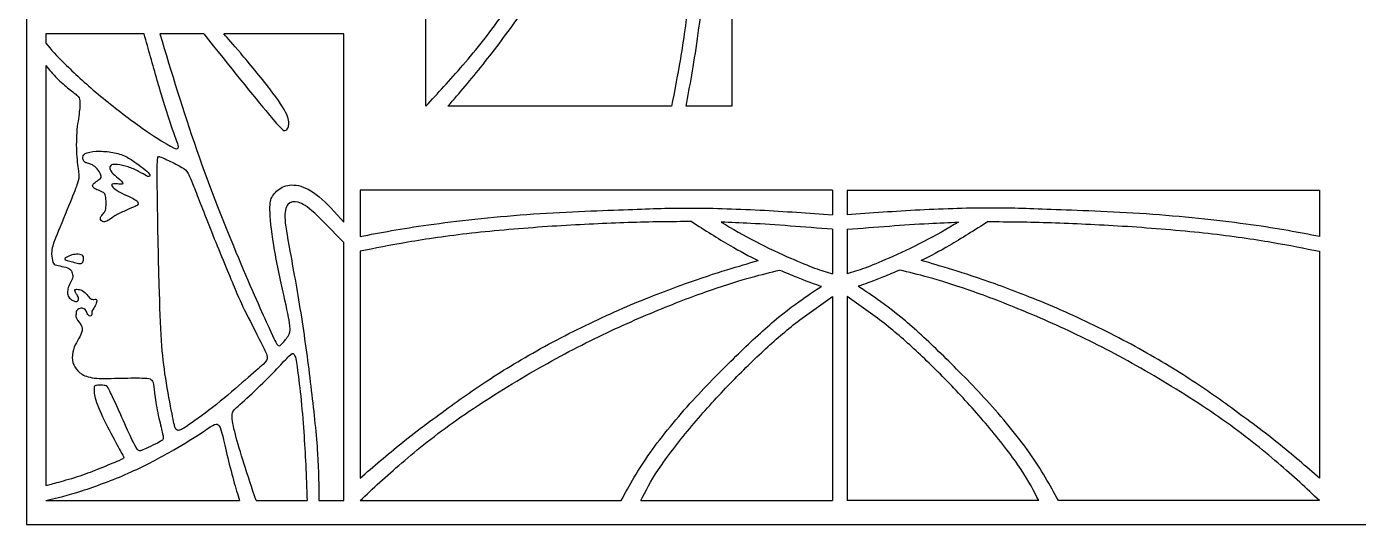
# Model space of a CAD drawing. Extents: x 0 to 80.9, y -7.4 to 60.
# Drawn here: x 43.56 to 62.23, y 0 to 6.97 of the extents above; entities that cross this region are included whole.
import ezdxf

# ---------------------------------------------------------------- set-up
doc = ezdxf.new("R2010")
doc.units = 0
doc.header["$MEASUREMENT"] = 0
doc.layers.add('LAYER_1', color=7, linetype='CONTINUOUS')

msp = doc.modelspace()

# ---------------------------------------------------------------- linework, layer by layer
at = {"layer": 'LAYER_1'}
msp.add_lwpolyline([(43.556, 0), (80.924, 0), (80.924, 36.314), (43.556, 36.314), (43.556, 0)], close=True, dxfattribs=at)
for points, knots in [([(53.442, 12.388), (53.442, 12.388), (53.442, 5.857), (53.442, 5.857), (53.442, 5.857), (53.442, 5.857), (52.8, 5.857), (52.8, 5.857)], [0, 0, 0, 0, 0.333333, 0.333333, 0.333333, 0.333333, 1, 1, 1, 1]), ([(52.8, 5.857), (52.854, 6.139), (52.908, 6.421), (52.961, 6.805), (52.961, 6.805), (53.015, 7.189), (53.069, 7.674), (53.104, 8.162), (53.104, 8.162), (53.139, 8.65), (53.156, 9.14), (53.169, 9.499), (53.169, 9.499), (53.182, 9.859), (53.193, 10.088), (53.193, 10.382), (53.193, 10.382), (53.193, 10.677), (53.182, 11.036), (53.165, 11.382), (53.165, 11.382), (53.147, 11.727), (53.122, 12.057), (53.098, 12.388)], [0, 0, 0, 0, 0.142857, 0.142857, 0.142857, 0.142857, 0.285714, 0.285714, 0.285714, 0.285714, 0.428571, 0.428571, 0.428571, 0.428571, 0.571429, 0.571429, 0.571429, 0.571429, 0.714286, 0.714286, 0.714286, 0.714286, 1, 1, 1, 1]), ([(49.152, 5.857), (49.319, 6.037), (49.487, 6.217), (49.673, 6.434), (49.673, 6.434), (49.859, 6.651), (50.063, 6.905), (50.27, 7.197), (50.27, 7.197), (50.477, 7.49), (50.685, 7.82), (50.875, 8.145), (50.875, 8.145), (51.065, 8.469), (51.237, 8.787), (51.388, 9.095), (51.388, 9.095), (51.539, 9.403), (51.669, 9.701), (51.781, 9.974), (51.781, 9.974), (51.894, 10.248), (51.989, 10.498), (52.064, 10.713), (52.064, 10.713), (52.138, 10.928), (52.192, 11.108), (52.234, 11.259), (52.234, 11.259), (52.276, 11.41), (52.306, 11.533), (52.336, 11.656)], [0, 0, 0, 0, 0.111111, 0.111111, 0.111111, 0.111111, 0.222222, 0.222222, 0.222222, 0.222222, 0.333333, 0.333333, 0.333333, 0.333333, 0.444444, 0.444444, 0.444444, 0.444444, 0.555556, 0.555556, 0.555556, 0.555556, 0.666667, 0.666667, 0.666667, 0.666667, 0.777778, 0.777778, 0.777778, 0.777778, 1, 1, 1, 1]), ([(49.462, 5.857), (49.623, 6.043), (49.784, 6.229), (49.954, 6.442), (49.954, 6.442), (50.123, 6.655), (50.301, 6.894), (50.462, 7.118), (50.462, 7.118), (50.623, 7.341), (50.768, 7.547), (50.923, 7.794), (50.923, 7.794), (51.078, 8.041), (51.243, 8.329), (51.4, 8.63), (51.4, 8.63), (51.557, 8.932), (51.706, 9.248), (51.832, 9.543), (51.832, 9.543), (51.958, 9.837), (52.061, 10.11), (52.144, 10.341), (52.144, 10.341), (52.227, 10.573), (52.289, 10.763), (52.339, 10.926), (52.339, 10.926), (52.39, 11.089), (52.429, 11.225), (52.468, 11.361)], [0, 0, 0, 0, 0.111111, 0.111111, 0.111111, 0.111111, 0.222222, 0.222222, 0.222222, 0.222222, 0.333333, 0.333333, 0.333333, 0.333333, 0.444444, 0.444444, 0.444444, 0.444444, 0.555556, 0.555556, 0.555556, 0.555556, 0.666667, 0.666667, 0.666667, 0.666667, 0.777778, 0.777778, 0.777778, 0.777778, 1, 1, 1, 1]), ([(53.004, 10.438), (53.005, 10.406), (53.005, 10.373), (53.005, 10.34), (53.005, 10.34), (53.005, 10.051), (52.999, 9.759), (52.987, 9.446), (52.987, 9.446), (52.976, 9.133), (52.959, 8.799), (52.935, 8.447), (52.935, 8.447), (52.912, 8.096), (52.881, 7.728), (52.844, 7.397), (52.844, 7.397), (52.806, 7.065), (52.763, 6.769), (52.721, 6.519), (52.721, 6.519), (52.678, 6.268), (52.637, 6.063), (52.596, 5.857)], [0, 0, 0, 0, 0.142857, 0.142857, 0.142857, 0.142857, 0.285714, 0.285714, 0.285714, 0.285714, 0.428571, 0.428571, 0.428571, 0.428571, 0.571429, 0.571429, 0.571429, 0.571429, 0.714286, 0.714286, 0.714286, 0.714286, 1, 1, 1, 1]), ([(45.204, 6.869), (45.204, 6.869), (43.824, 6.869), (43.824, 6.869), (43.824, 6.869), (43.824, 6.869), (43.824, 6.738), (43.824, 6.738)], [0, 0, 0, 0, 0.333333, 0.333333, 0.333333, 0.333333, 1, 1, 1, 1]), ([(43.824, 6.738), (43.899, 6.652), (43.974, 6.566), (44.094, 6.448), (44.094, 6.448), (44.213, 6.33), (44.376, 6.179), (44.558, 6.027), (44.558, 6.027), (44.74, 5.874), (44.941, 5.719), (45.113, 5.596), (45.113, 5.596), (45.286, 5.472), (45.43, 5.38), (45.518, 5.328), (45.518, 5.328), (45.606, 5.276), (45.637, 5.263), (45.658, 5.262), (45.658, 5.262), (45.679, 5.261), (45.689, 5.272), (45.679, 5.313), (45.679, 5.313), (45.668, 5.355), (45.637, 5.428), (45.584, 5.586), (45.584, 5.586), (45.53, 5.744), (45.455, 5.987), (45.388, 6.215), (45.388, 6.215), (45.321, 6.443), (45.263, 6.656), (45.204, 6.869)], [0, 0, 0, 0, 0.1, 0.1, 0.1, 0.1, 0.2, 0.2, 0.2, 0.2, 0.3, 0.3, 0.3, 0.3, 0.4, 0.4, 0.4, 0.4, 0.5, 0.5, 0.5, 0.5, 0.6, 0.6, 0.6, 0.6, 0.7, 0.7, 0.7, 0.7, 0.8, 0.8, 0.8, 0.8, 1, 1, 1, 1]), ([(45.424, 6.869), (45.587, 6.33), (45.75, 5.79), (45.938, 5.251), (45.938, 5.251), (46.126, 4.711), (46.34, 4.172), (46.524, 3.731), (46.524, 3.731), (46.708, 3.291), (46.863, 2.95), (46.949, 2.761), (46.949, 2.761), (47.036, 2.572), (47.055, 2.534), (47.071, 2.515), (47.071, 2.515), (47.086, 2.496), (47.099, 2.496), (47.126, 2.521), (47.126, 2.521), (47.153, 2.547), (47.195, 2.597), (47.221, 2.635), (47.221, 2.635), (47.247, 2.674), (47.258, 2.701), (47.247, 2.785), (47.247, 2.785), (47.237, 2.869), (47.206, 3.009), (47.161, 3.214), (47.161, 3.214), (47.116, 3.419), (47.057, 3.688), (47.021, 3.909), (47.021, 3.909), (46.984, 4.13), (46.969, 4.301), (46.967, 4.407), (46.967, 4.407), (46.965, 4.512), (46.976, 4.552), (47.004, 4.597), (47.004, 4.597), (47.032, 4.642), (47.078, 4.692), (47.14, 4.723), (47.14, 4.723), (47.201, 4.753), (47.279, 4.763), (47.366, 4.745), (47.366, 4.745), (47.452, 4.726), (47.549, 4.678), (47.656, 4.588), (47.656, 4.588), (47.764, 4.498), (47.883, 4.366), (48.002, 4.234)], [0, 0, 0, 0, 0.0625, 0.0625, 0.0625, 0.0625, 0.125, 0.125, 0.125, 0.125, 0.1875, 0.1875, 0.1875, 0.1875, 0.25, 0.25, 0.25, 0.25, 0.3125, 0.3125, 0.3125, 0.3125, 0.375, 0.375, 0.375, 0.375, 0.4375, 0.4375, 0.4375, 0.4375, 0.5, 0.5, 0.5, 0.5, 0.5625, 0.5625, 0.5625, 0.5625, 0.625, 0.625, 0.625, 0.625, 0.6875, 0.6875, 0.6875, 0.6875, 0.75, 0.75, 0.75, 0.75, 0.8125, 0.8125, 0.8125, 0.8125, 0.875, 0.875, 0.875, 0.875, 1, 1, 1, 1]), ([(46.039, 6.869), (46.396, 6.424), (46.754, 5.978), (46.945, 5.75), (46.945, 5.75), (47.137, 5.523), (47.162, 5.512), (47.182, 5.516), (47.182, 5.516), (47.201, 5.52), (47.216, 5.539), (47.225, 5.574), (47.225, 5.574), (47.235, 5.608), (47.239, 5.658), (47.202, 5.741), (47.202, 5.741), (47.166, 5.824), (47.088, 5.939), (46.965, 6.099), (46.965, 6.099), (46.842, 6.259), (46.672, 6.464), (46.557, 6.6), (46.557, 6.6), (46.442, 6.735), (46.382, 6.802), (46.321, 6.869)], [0, 0, 0, 0, 0.125, 0.125, 0.125, 0.125, 0.25, 0.25, 0.25, 0.25, 0.375, 0.375, 0.375, 0.375, 0.5, 0.5, 0.5, 0.5, 0.625, 0.625, 0.625, 0.625, 0.75, 0.75, 0.75, 0.75, 1, 1, 1, 1]), ([(48.002, 4.234), (48.002, 4.234), (48.002, 6.869), (48.002, 6.869), (48.002, 6.869), (48.002, 6.869), (46.321, 6.869), (46.321, 6.869)], [0, 0, 0, 0, 0.333333, 0.333333, 0.333333, 0.333333, 1, 1, 1, 1]), ([(43.824, 6.427), (43.875, 6.366), (43.925, 6.306), (43.981, 6.249), (43.981, 6.249), (44.037, 6.193), (44.097, 6.141), (44.149, 6.099), (44.149, 6.099), (44.2, 6.058), (44.242, 6.028), (44.266, 6.005), (44.266, 6.005), (44.291, 5.982), (44.298, 5.966), (44.301, 5.933), (44.301, 5.933), (44.305, 5.9), (44.303, 5.85), (44.294, 5.776), (44.294, 5.776), (44.285, 5.701), (44.267, 5.603), (44.258, 5.49), (44.258, 5.49), (44.25, 5.377), (44.251, 5.25), (44.259, 5.146), (44.259, 5.146), (44.267, 5.042), (44.282, 4.961), (44.287, 4.908), (44.287, 4.908), (44.292, 4.855), (44.288, 4.83), (44.269, 4.777), (44.269, 4.777), (44.251, 4.724), (44.219, 4.642), (44.164, 4.508), (44.164, 4.508), (44.109, 4.374), (44.032, 4.188), (43.983, 4.065), (43.983, 4.065), (43.934, 3.943), (43.914, 3.883), (43.908, 3.829), (43.908, 3.829), (43.902, 3.775), (43.909, 3.727), (43.918, 3.695), (43.918, 3.695), (43.926, 3.663), (43.935, 3.648), (43.958, 3.637), (43.958, 3.637), (43.98, 3.627), (44.016, 3.621), (44.051, 3.614), (44.051, 3.614), (44.087, 3.607), (44.123, 3.597), (44.146, 3.584), (44.146, 3.584), (44.17, 3.571), (44.181, 3.555), (44.19, 3.534), (44.19, 3.534), (44.199, 3.514), (44.205, 3.49), (44.203, 3.467), (44.203, 3.467), (44.201, 3.445), (44.191, 3.424), (44.177, 3.399), (44.177, 3.399), (44.164, 3.374), (44.149, 3.344), (44.14, 3.318), (44.14, 3.318), (44.131, 3.292), (44.129, 3.269), (44.129, 3.247), (44.129, 3.247), (44.13, 3.224), (44.133, 3.202), (44.146, 3.183), (44.146, 3.183), (44.158, 3.165), (44.18, 3.149), (44.202, 3.137), (44.202, 3.137), (44.224, 3.125), (44.246, 3.116), (44.261, 3.121), (44.261, 3.121), (44.276, 3.126), (44.285, 3.144), (44.284, 3.161), (44.284, 3.161), (44.284, 3.178), (44.274, 3.195), (44.262, 3.215), (44.262, 3.215), (44.249, 3.236), (44.233, 3.26), (44.231, 3.274), (44.231, 3.274), (44.229, 3.288), (44.241, 3.292), (44.261, 3.292), (44.261, 3.292), (44.281, 3.292), (44.311, 3.288), (44.336, 3.275), (44.336, 3.275), (44.362, 3.262), (44.384, 3.24), (44.402, 3.218), (44.402, 3.218), (44.421, 3.196), (44.435, 3.174), (44.451, 3.162), (44.451, 3.162), (44.467, 3.151), (44.483, 3.15), (44.498, 3.151), (44.498, 3.151), (44.513, 3.153), (44.525, 3.157), (44.532, 3.152), (44.532, 3.152), (44.54, 3.147), (44.542, 3.132), (44.537, 3.112), (44.537, 3.112), (44.532, 3.092), (44.521, 3.067), (44.507, 3.045), (44.507, 3.045), (44.494, 3.023), (44.478, 3.005), (44.472, 2.986), (44.472, 2.986), (44.467, 2.967), (44.471, 2.948), (44.468, 2.935), (44.468, 2.935), (44.464, 2.922), (44.454, 2.915), (44.442, 2.918), (44.442, 2.918), (44.43, 2.921), (44.416, 2.934), (44.406, 2.953), (44.406, 2.953), (44.397, 2.971), (44.39, 2.994), (44.376, 3.009), (44.376, 3.009), (44.361, 3.023), (44.338, 3.03), (44.317, 3.028), (44.317, 3.028), (44.295, 3.025), (44.275, 3.015), (44.264, 3), (44.264, 3), (44.252, 2.986), (44.249, 2.967), (44.248, 2.946), (44.248, 2.946), (44.246, 2.925), (44.246, 2.902), (44.259, 2.877), (44.259, 2.877), (44.272, 2.852), (44.298, 2.825), (44.315, 2.798), (44.315, 2.798), (44.332, 2.771), (44.339, 2.745), (44.333, 2.712), (44.333, 2.712), (44.326, 2.678), (44.307, 2.637), (44.285, 2.599), (44.285, 2.599), (44.264, 2.561), (44.241, 2.526), (44.223, 2.481), (44.223, 2.481), (44.206, 2.437), (44.195, 2.383), (44.195, 2.335), (44.195, 2.335), (44.196, 2.287), (44.208, 2.244), (44.231, 2.205), (44.231, 2.205), (44.254, 2.166), (44.288, 2.13), (44.335, 2.102), (44.335, 2.102), (44.383, 2.074), (44.445, 2.053), (44.538, 2.046), (44.538, 2.046), (44.632, 2.038), (44.757, 2.045), (44.882, 2.048), (44.882, 2.048), (45.006, 2.051), (45.13, 2.051), (45.199, 2.049), (45.199, 2.049), (45.269, 2.047), (45.284, 2.042), (45.299, 2.03), (45.299, 2.03), (45.314, 2.018), (45.327, 1.999), (45.335, 1.96), (45.335, 1.96), (45.343, 1.921), (45.345, 1.864), (45.356, 1.779), (45.356, 1.779), (45.368, 1.694), (45.389, 1.582), (45.41, 1.488), (45.41, 1.488), (45.431, 1.394), (45.452, 1.318), (45.462, 1.27), (45.462, 1.27), (45.473, 1.223), (45.473, 1.204), (45.466, 1.19), (45.466, 1.19), (45.459, 1.177), (45.445, 1.168), (45.415, 1.152), (45.415, 1.152), (45.384, 1.136), (45.336, 1.112), (45.293, 1.091), (45.293, 1.091), (45.25, 1.071), (45.212, 1.054), (45.185, 1.043), (45.185, 1.043), (45.159, 1.032), (45.143, 1.027), (45.128, 1.033), (45.128, 1.033), (45.114, 1.039), (45.1, 1.055), (45.073, 1.108), (45.073, 1.108), (45.046, 1.16), (45.005, 1.248), (44.953, 1.362), (44.953, 1.362), (44.901, 1.477), (44.837, 1.618), (44.791, 1.719), (44.791, 1.719), (44.745, 1.821), (44.716, 1.883), (44.697, 1.914), (44.697, 1.914), (44.677, 1.945), (44.665, 1.946), (44.641, 1.947), (44.641, 1.947), (44.616, 1.948), (44.578, 1.949), (44.553, 1.948), (44.553, 1.948), (44.528, 1.947), (44.516, 1.944), (44.508, 1.934), (44.508, 1.934), (44.501, 1.923), (44.499, 1.905), (44.501, 1.867), (44.501, 1.867), (44.503, 1.829), (44.509, 1.771), (44.547, 1.674), (44.547, 1.674), (44.584, 1.577), (44.652, 1.442), (44.714, 1.322), (44.714, 1.322), (44.776, 1.202), (44.833, 1.096), (44.868, 1.033), (44.868, 1.033), (44.903, 0.971), (44.916, 0.951), (44.917, 0.937), (44.917, 0.937), (44.918, 0.924), (44.907, 0.916), (44.847, 0.891), (44.847, 0.891), (44.787, 0.865), (44.678, 0.821), (44.582, 0.782), (44.582, 0.782), (44.486, 0.744), (44.404, 0.71), (44.303, 0.677), (44.303, 0.677), (44.203, 0.643), (44.085, 0.61), (44.002, 0.587), (44.002, 0.587), (43.919, 0.565), (43.872, 0.553), (43.824, 0.542)], [0, 0, 0, 0, 0.012195, 0.012195, 0.012195, 0.012195, 0.02439, 0.02439, 0.02439, 0.02439, 0.036585, 0.036585, 0.036585, 0.036585, 0.04878, 0.04878, 0.04878, 0.04878, 0.060976, 0.060976, 0.060976, 0.060976, 0.073171, 0.073171, 0.073171, 0.073171, 0.085366, 0.085366, 0.085366, 0.085366, 0.097561, 0.097561, 0.097561, 0.097561, 0.109756, 0.109756, 0.109756, 0.109756, 0.121951, 0.121951, 0.121951, 0.121951, 0.134146, 0.134146, 0.134146, 0.134146, 0.146341, 0.146341, 0.146341, 0.146341, 0.158537, 0.158537, 0.158537, 0.158537, 0.170732, 0.170732, 0.170732, 0.170732, 0.182927, 0.182927, 0.182927, 0.182927, 0.195122, 0.195122, 0.195122, 0.195122, 0.207317, 0.207317, 0.207317, 0.207317, 0.219512, 0.219512, 0.219512, 0.219512, 0.231707, 0.231707, 0.231707, 0.231707, 0.243902, 0.243902, 0.243902, 0.243902, 0.256098, 0.256098, 0.256098, 0.256098, 0.268293, 0.268293, 0.268293, 0.268293, 0.280488, 0.280488, 0.280488, 0.280488, 0.292683, 0.292683, 0.292683, 0.292683, 0.304878, 0.304878, 0.304878, 0.304878, 0.317073, 0.317073, 0.317073, 0.317073, 0.329268, 0.329268, 0.329268, 0.329268, 0.341463, 0.341463, 0.341463, 0.341463, 0.353659, 0.353659, 0.353659, 0.353659, 0.365854, 0.365854, 0.365854, 0.365854, 0.378049, 0.378049, 0.378049, 0.378049, 0.390244, 0.390244, 0.390244, 0.390244, 0.402439, 0.402439, 0.402439, 0.402439, 0.414634, 0.414634, 0.414634, 0.414634, 0.426829, 0.426829, 0.426829, 0.426829, 0.439024, 0.439024, 0.439024, 0.439024, 0.45122, 0.45122, 0.45122, 0.45122, 0.463415, 0.463415, 0.463415, 0.463415, 0.47561, 0.47561, 0.47561, 0.47561, 0.487805, 0.487805, 0.487805, 0.487805, 0.5, 0.5, 0.5, 0.5, 0.512195, 0.512195, 0.512195, 0.512195, 0.52439, 0.52439, 0.52439, 0.52439, 0.536585, 0.536585, 0.536585, 0.536585, 0.54878, 0.54878, 0.54878, 0.54878, 0.560976, 0.560976, 0.560976, 0.560976, 0.573171, 0.573171, 0.573171, 0.573171, 0.585366, 0.585366, 0.585366, 0.585366, 0.597561, 0.597561, 0.597561, 0.597561, 0.609756, 0.609756, 0.609756, 0.609756, 0.621951, 0.621951, 0.621951, 0.621951, 0.634146, 0.634146, 0.634146, 0.634146, 0.646341, 0.646341, 0.646341, 0.646341, 0.658537, 0.658537, 0.658537, 0.658537, 0.670732, 0.670732, 0.670732, 0.670732, 0.682927, 0.682927, 0.682927, 0.682927, 0.695122, 0.695122, 0.695122, 0.695122, 0.707317, 0.707317, 0.707317, 0.707317, 0.719512, 0.719512, 0.719512, 0.719512, 0.731707, 0.731707, 0.731707, 0.731707, 0.743902, 0.743902, 0.743902, 0.743902, 0.756098, 0.756098, 0.756098, 0.756098, 0.768293, 0.768293, 0.768293, 0.768293, 0.780488, 0.780488, 0.780488, 0.780488, 0.792683, 0.792683, 0.792683, 0.792683, 0.804878, 0.804878, 0.804878, 0.804878, 0.817073, 0.817073, 0.817073, 0.817073, 0.829268, 0.829268, 0.829268, 0.829268, 0.841463, 0.841463, 0.841463, 0.841463, 0.853659, 0.853659, 0.853659, 0.853659, 0.865854, 0.865854, 0.865854, 0.865854, 0.878049, 0.878049, 0.878049, 0.878049, 0.890244, 0.890244, 0.890244, 0.890244, 0.902439, 0.902439, 0.902439, 0.902439, 0.914634, 0.914634, 0.914634, 0.914634, 0.926829, 0.926829, 0.926829, 0.926829, 0.939024, 0.939024, 0.939024, 0.939024, 0.95122, 0.95122, 0.95122, 0.95122, 0.963415, 0.963415, 0.963415, 0.963415, 0.97561, 0.97561, 0.97561, 0.97561, 1, 1, 1, 1]), ([(45.071, 5.075), (45.029, 5.105), (44.981, 5.137), (44.926, 5.162), (44.926, 5.162), (44.87, 5.186), (44.806, 5.204), (44.737, 5.214), (44.737, 5.214), (44.669, 5.224), (44.596, 5.228), (44.531, 5.225), (44.531, 5.225), (44.467, 5.221), (44.41, 5.211), (44.378, 5.193), (44.378, 5.193), (44.347, 5.174), (44.342, 5.148), (44.344, 5.127), (44.344, 5.127), (44.345, 5.105), (44.354, 5.089), (44.365, 5.078), (44.365, 5.078), (44.376, 5.068), (44.39, 5.063), (44.409, 5.058), (44.409, 5.058), (44.429, 5.053), (44.453, 5.047), (44.477, 5.034), (44.477, 5.034), (44.502, 5.021), (44.525, 5.002), (44.545, 4.979), (44.545, 4.979), (44.565, 4.955), (44.582, 4.928), (44.591, 4.906), (44.591, 4.906), (44.6, 4.884), (44.601, 4.867), (44.599, 4.858), (44.599, 4.858), (44.597, 4.848), (44.591, 4.845), (44.576, 4.834), (44.576, 4.834), (44.561, 4.823), (44.535, 4.804), (44.517, 4.79), (44.517, 4.79), (44.498, 4.775), (44.487, 4.766), (44.482, 4.756), (44.482, 4.756), (44.477, 4.746), (44.479, 4.735), (44.488, 4.723), (44.488, 4.723), (44.498, 4.712), (44.516, 4.7), (44.542, 4.688), (44.542, 4.688), (44.567, 4.676), (44.599, 4.665), (44.62, 4.654), (44.62, 4.654), (44.641, 4.644), (44.651, 4.634), (44.657, 4.615), (44.657, 4.615), (44.664, 4.596), (44.668, 4.566), (44.669, 4.529), (44.669, 4.529), (44.67, 4.492), (44.668, 4.447), (44.665, 4.42), (44.665, 4.42), (44.662, 4.393), (44.657, 4.384), (44.647, 4.372), (44.647, 4.372), (44.636, 4.359), (44.621, 4.343), (44.61, 4.328), (44.61, 4.328), (44.598, 4.314), (44.591, 4.301), (44.59, 4.289), (44.59, 4.289), (44.589, 4.277), (44.593, 4.266), (44.601, 4.256), (44.601, 4.256), (44.609, 4.247), (44.621, 4.239), (44.637, 4.238), (44.637, 4.238), (44.653, 4.236), (44.673, 4.242), (44.695, 4.255), (44.695, 4.255), (44.717, 4.268), (44.741, 4.289), (44.779, 4.312), (44.779, 4.312), (44.816, 4.335), (44.868, 4.361), (44.919, 4.384), (44.919, 4.384), (44.97, 4.408), (45.021, 4.429), (45.054, 4.444), (45.054, 4.444), (45.088, 4.458), (45.103, 4.465), (45.111, 4.475), (45.111, 4.475), (45.119, 4.485), (45.12, 4.497), (45.114, 4.51), (45.114, 4.51), (45.109, 4.523), (45.096, 4.537), (45.07, 4.552), (45.07, 4.552), (45.045, 4.568), (45.006, 4.585), (44.96, 4.606), (44.96, 4.606), (44.914, 4.627), (44.861, 4.652), (44.824, 4.676), (44.824, 4.676), (44.786, 4.7), (44.766, 4.722), (44.755, 4.735), (44.755, 4.735), (44.745, 4.749), (44.746, 4.753), (44.749, 4.758), (44.749, 4.758), (44.752, 4.763), (44.758, 4.769), (44.776, 4.77), (44.776, 4.77), (44.794, 4.771), (44.824, 4.769), (44.848, 4.767), (44.848, 4.767), (44.872, 4.765), (44.89, 4.765), (44.899, 4.767), (44.899, 4.767), (44.908, 4.77), (44.909, 4.775), (44.903, 4.785), (44.903, 4.785), (44.896, 4.796), (44.883, 4.811), (44.858, 4.833), (44.858, 4.833), (44.834, 4.855), (44.797, 4.883), (44.77, 4.91), (44.77, 4.91), (44.744, 4.937), (44.727, 4.964), (44.723, 4.986), (44.723, 4.986), (44.72, 5.007), (44.729, 5.025), (44.747, 5.034), (44.747, 5.034), (44.765, 5.044), (44.792, 5.045), (44.832, 5.04), (44.832, 5.04), (44.872, 5.035), (44.926, 5.024), (44.978, 5.007), (44.978, 5.007), (45.031, 4.99), (45.081, 4.967), (45.126, 4.943), (45.126, 4.943), (45.171, 4.92), (45.209, 4.895), (45.235, 4.882), (45.235, 4.882), (45.26, 4.869), (45.271, 4.868), (45.278, 4.874), (45.278, 4.874), (45.286, 4.88), (45.289, 4.892), (45.274, 4.912), (45.274, 4.912), (45.259, 4.932), (45.225, 4.96), (45.189, 4.989), (45.189, 4.989), (45.153, 5.017), (45.114, 5.045), (45.071, 5.075)], [0, 0, 0, 0, 0.018868, 0.018868, 0.018868, 0.018868, 0.037736, 0.037736, 0.037736, 0.037736, 0.056604, 0.056604, 0.056604, 0.056604, 0.075472, 0.075472, 0.075472, 0.075472, 0.09434, 0.09434, 0.09434, 0.09434, 0.113208, 0.113208, 0.113208, 0.113208, 0.132075, 0.132075, 0.132075, 0.132075, 0.150943, 0.150943, 0.150943, 0.150943, 0.169811, 0.169811, 0.169811, 0.169811, 0.188679, 0.188679, 0.188679, 0.188679, 0.207547, 0.207547, 0.207547, 0.207547, 0.226415, 0.226415, 0.226415, 0.226415, 0.245283, 0.245283, 0.245283, 0.245283, 0.264151, 0.264151, 0.264151, 0.264151, 0.283019, 0.283019, 0.283019, 0.283019, 0.301887, 0.301887, 0.301887, 0.301887, 0.320755, 0.320755, 0.320755, 0.320755, 0.339623, 0.339623, 0.339623, 0.339623, 0.358491, 0.358491, 0.358491, 0.358491, 0.377358, 0.377358, 0.377358, 0.377358, 0.396226, 0.396226, 0.396226, 0.396226, 0.415094, 0.415094, 0.415094, 0.415094, 0.433962, 0.433962, 0.433962, 0.433962, 0.45283, 0.45283, 0.45283, 0.45283, 0.471698, 0.471698, 0.471698, 0.471698, 0.490566, 0.490566, 0.490566, 0.490566, 0.509434, 0.509434, 0.509434, 0.509434, 0.528302, 0.528302, 0.528302, 0.528302, 0.54717, 0.54717, 0.54717, 0.54717, 0.566038, 0.566038, 0.566038, 0.566038, 0.584906, 0.584906, 0.584906, 0.584906, 0.603774, 0.603774, 0.603774, 0.603774, 0.622642, 0.622642, 0.622642, 0.622642, 0.641509, 0.641509, 0.641509, 0.641509, 0.660377, 0.660377, 0.660377, 0.660377, 0.679245, 0.679245, 0.679245, 0.679245, 0.698113, 0.698113, 0.698113, 0.698113, 0.716981, 0.716981, 0.716981, 0.716981, 0.735849, 0.735849, 0.735849, 0.735849, 0.754717, 0.754717, 0.754717, 0.754717, 0.773585, 0.773585, 0.773585, 0.773585, 0.792453, 0.792453, 0.792453, 0.792453, 0.811321, 0.811321, 0.811321, 0.811321, 0.830189, 0.830189, 0.830189, 0.830189, 0.849057, 0.849057, 0.849057, 0.849057, 0.867925, 0.867925, 0.867925, 0.867925, 0.886792, 0.886792, 0.886792, 0.886792, 0.90566, 0.90566, 0.90566, 0.90566, 0.924528, 0.924528, 0.924528, 0.924528, 0.943396, 0.943396, 0.943396, 0.943396, 0.962264, 0.962264, 0.962264, 0.962264, 1, 1, 1, 1]), ([(46.451, 3.359), (46.372, 3.547), (46.252, 3.84), (46.147, 4.1), (46.147, 4.1), (46.043, 4.36), (45.956, 4.588), (45.901, 4.726), (45.901, 4.726), (45.846, 4.863), (45.824, 4.91), (45.8, 4.942), (45.8, 4.942), (45.777, 4.974), (45.752, 4.991), (45.696, 5.021), (45.696, 5.021), (45.64, 5.05), (45.553, 5.093), (45.5, 5.118), (45.5, 5.118), (45.446, 5.143), (45.426, 5.151), (45.412, 5.153), (45.412, 5.153), (45.398, 5.155), (45.39, 5.152), (45.387, 5.019), (45.387, 5.019), (45.385, 4.886), (45.388, 4.624), (45.393, 4.318), (45.393, 4.318), (45.398, 4.013), (45.406, 3.665), (45.414, 3.358), (45.414, 3.358), (45.423, 3.051), (45.434, 2.785), (45.447, 2.577), (45.447, 2.577), (45.461, 2.369), (45.478, 2.219), (45.505, 2.045), (45.505, 2.045), (45.532, 1.871), (45.57, 1.673), (45.594, 1.551), (45.594, 1.551), (45.618, 1.428), (45.628, 1.381), (45.64, 1.352), (45.64, 1.352), (45.652, 1.324), (45.666, 1.313), (45.691, 1.317), (45.691, 1.317), (45.715, 1.322), (45.751, 1.34), (45.84, 1.402), (45.84, 1.402), (45.929, 1.463), (46.073, 1.566), (46.216, 1.68), (46.216, 1.68), (46.359, 1.794), (46.503, 1.919), (46.618, 2.019), (46.618, 2.019), (46.734, 2.118), (46.821, 2.194), (46.871, 2.241), (46.871, 2.241), (46.92, 2.289), (46.93, 2.309), (46.93, 2.335), (46.93, 2.335), (46.929, 2.361), (46.918, 2.393), (46.862, 2.506), (46.862, 2.506), (46.806, 2.619), (46.705, 2.813), (46.636, 2.951), (46.636, 2.951), (46.567, 3.089), (46.53, 3.171), (46.451, 3.359)], [0, 0, 0, 0, 0.043478, 0.043478, 0.043478, 0.043478, 0.086957, 0.086957, 0.086957, 0.086957, 0.130435, 0.130435, 0.130435, 0.130435, 0.173913, 0.173913, 0.173913, 0.173913, 0.217391, 0.217391, 0.217391, 0.217391, 0.26087, 0.26087, 0.26087, 0.26087, 0.304348, 0.304348, 0.304348, 0.304348, 0.347826, 0.347826, 0.347826, 0.347826, 0.391304, 0.391304, 0.391304, 0.391304, 0.434783, 0.434783, 0.434783, 0.434783, 0.478261, 0.478261, 0.478261, 0.478261, 0.521739, 0.521739, 0.521739, 0.521739, 0.565217, 0.565217, 0.565217, 0.565217, 0.608696, 0.608696, 0.608696, 0.608696, 0.652174, 0.652174, 0.652174, 0.652174, 0.695652, 0.695652, 0.695652, 0.695652, 0.73913, 0.73913, 0.73913, 0.73913, 0.782609, 0.782609, 0.782609, 0.782609, 0.826087, 0.826087, 0.826087, 0.826087, 0.869565, 0.869565, 0.869565, 0.869565, 0.913043, 0.913043, 0.913043, 0.913043, 1, 1, 1, 1]), ([(54.855, 4.683), (54.855, 4.683), (48.23, 4.683), (48.23, 4.683), (48.23, 4.683), (48.23, 4.683), (48.23, 4.032), (48.23, 4.032)], [0, 0, 0, 0, 0.333333, 0.333333, 0.333333, 0.333333, 1, 1, 1, 1]), ([(55.057, 4.683), (55.057, 4.683), (61.681, 4.683), (61.681, 4.683), (61.681, 4.683), (61.681, 4.683), (61.681, 4.032), (61.681, 4.032)], [0, 0, 0, 0, 0.333333, 0.333333, 0.333333, 0.333333, 1, 1, 1, 1]), ([(48.002, 3.946), (47.852, 4.102), (47.701, 4.259), (47.594, 4.358), (47.594, 4.358), (47.486, 4.456), (47.421, 4.496), (47.362, 4.511), (47.362, 4.511), (47.304, 4.527), (47.252, 4.519), (47.218, 4.481), (47.218, 4.481), (47.185, 4.443), (47.17, 4.376), (47.178, 4.262), (47.178, 4.262), (47.187, 4.148), (47.218, 3.987), (47.263, 3.742), (47.263, 3.742), (47.308, 3.496), (47.367, 3.166), (47.417, 2.839), (47.417, 2.839), (47.467, 2.513), (47.509, 2.191), (47.547, 1.875), (47.547, 1.875), (47.584, 1.559), (47.618, 1.25), (47.634, 0.994), (47.634, 0.994), (47.651, 0.738), (47.651, 0.535), (47.651, 0.332)], [0, 0, 0, 0, 0.1, 0.1, 0.1, 0.1, 0.2, 0.2, 0.2, 0.2, 0.3, 0.3, 0.3, 0.3, 0.4, 0.4, 0.4, 0.4, 0.5, 0.5, 0.5, 0.5, 0.6, 0.6, 0.6, 0.6, 0.7, 0.7, 0.7, 0.7, 0.8, 0.8, 0.8, 0.8, 1, 1, 1, 1]), ([(48.23, 4.032), (48.516, 4.087), (48.802, 4.141), (49.191, 4.196), (49.191, 4.196), (49.581, 4.25), (50.073, 4.305), (50.568, 4.341), (50.568, 4.341), (51.063, 4.376), (51.559, 4.393), (51.924, 4.407), (51.924, 4.407), (52.289, 4.42), (52.522, 4.431), (52.82, 4.431), (52.82, 4.431), (53.119, 4.431), (53.484, 4.42), (53.834, 4.402), (53.834, 4.402), (54.184, 4.385), (54.519, 4.359), (54.855, 4.334)], [0, 0, 0, 0, 0.142857, 0.142857, 0.142857, 0.142857, 0.285714, 0.285714, 0.285714, 0.285714, 0.428571, 0.428571, 0.428571, 0.428571, 0.571429, 0.571429, 0.571429, 0.571429, 0.714286, 0.714286, 0.714286, 0.714286, 1, 1, 1, 1]), ([(61.681, 4.032), (61.395, 4.087), (61.109, 4.141), (60.72, 4.196), (60.72, 4.196), (60.33, 4.25), (59.838, 4.305), (59.343, 4.341), (59.343, 4.341), (58.848, 4.376), (58.352, 4.393), (57.987, 4.407), (57.987, 4.407), (57.622, 4.42), (57.389, 4.431), (57.091, 4.431), (57.091, 4.431), (56.792, 4.431), (56.427, 4.42), (56.077, 4.402), (56.077, 4.402), (55.727, 4.385), (55.392, 4.359), (55.057, 4.334)], [0, 0, 0, 0, 0.142857, 0.142857, 0.142857, 0.142857, 0.285714, 0.285714, 0.285714, 0.285714, 0.428571, 0.428571, 0.428571, 0.428571, 0.571429, 0.571429, 0.571429, 0.571429, 0.714286, 0.714286, 0.714286, 0.714286, 1, 1, 1, 1]), ([(52.877, 4.24), (52.844, 4.24), (52.81, 4.24), (52.777, 4.24), (52.777, 4.24), (52.484, 4.24), (52.188, 4.234), (51.871, 4.222), (51.871, 4.222), (51.553, 4.211), (51.214, 4.194), (50.857, 4.17), (50.857, 4.17), (50.501, 4.146), (50.128, 4.114), (49.791, 4.077), (49.791, 4.077), (49.455, 4.039), (49.155, 3.995), (48.901, 3.952), (48.901, 3.952), (48.647, 3.909), (48.438, 3.867), (48.23, 3.825)], [0, 0, 0, 0, 0.142857, 0.142857, 0.142857, 0.142857, 0.285714, 0.285714, 0.285714, 0.285714, 0.428571, 0.428571, 0.428571, 0.428571, 0.571429, 0.571429, 0.571429, 0.571429, 0.714286, 0.714286, 0.714286, 0.714286, 1, 1, 1, 1]), ([(52.877, 4.24), (53.064, 4.121), (53.252, 4.003), (53.418, 3.906), (53.418, 3.906), (53.559, 3.824), (53.684, 3.758), (53.813, 3.696)], [0, 0, 0, 0, 0.333333, 0.333333, 0.333333, 0.333333, 1, 1, 1, 1]), ([(54.855, 4.133), (54.454, 4.165), (54.054, 4.196), (53.708, 4.215), (53.708, 4.215), (53.561, 4.223), (53.424, 4.229), (53.292, 4.233)], [0, 0, 0, 0, 0.333333, 0.333333, 0.333333, 0.333333, 1, 1, 1, 1]), ([(53.292, 4.233), (53.45, 4.14), (53.608, 4.047), (53.777, 3.96), (53.777, 3.96), (53.945, 3.873), (54.123, 3.792), (54.264, 3.73), (54.264, 3.73), (54.406, 3.668), (54.511, 3.624), (54.603, 3.59), (54.603, 3.59), (54.695, 3.557), (54.775, 3.534), (54.855, 3.511)], [0, 0, 0, 0, 0.2, 0.2, 0.2, 0.2, 0.4, 0.4, 0.4, 0.4, 0.6, 0.6, 0.6, 0.6, 1, 1, 1, 1]), ([(55.057, 4.133), (55.457, 4.165), (55.857, 4.196), (56.203, 4.215), (56.203, 4.215), (56.35, 4.223), (56.487, 4.229), (56.619, 4.233)], [0, 0, 0, 0, 0.333333, 0.333333, 0.333333, 0.333333, 1, 1, 1, 1]), ([(56.619, 4.233), (56.461, 4.14), (56.303, 4.047), (56.134, 3.96), (56.134, 3.96), (55.966, 3.873), (55.788, 3.792), (55.647, 3.73), (55.647, 3.73), (55.505, 3.668), (55.4, 3.624), (55.308, 3.59), (55.308, 3.59), (55.216, 3.557), (55.136, 3.534), (55.057, 3.511)], [0, 0, 0, 0, 0.2, 0.2, 0.2, 0.2, 0.4, 0.4, 0.4, 0.4, 0.6, 0.6, 0.6, 0.6, 1, 1, 1, 1]), ([(57.034, 4.24), (56.847, 4.121), (56.659, 4.003), (56.493, 3.906), (56.493, 3.906), (56.352, 3.824), (56.227, 3.758), (56.098, 3.696)], [0, 0, 0, 0, 0.333333, 0.333333, 0.333333, 0.333333, 1, 1, 1, 1]), ([(57.034, 4.24), (57.067, 4.24), (57.101, 4.24), (57.134, 4.24), (57.134, 4.24), (57.427, 4.24), (57.723, 4.234), (58.04, 4.222), (58.04, 4.222), (58.358, 4.211), (58.697, 4.194), (59.054, 4.17), (59.054, 4.17), (59.41, 4.146), (59.783, 4.114), (60.12, 4.077), (60.12, 4.077), (60.456, 4.039), (60.756, 3.995), (61.01, 3.952), (61.01, 3.952), (61.264, 3.909), (61.473, 3.867), (61.681, 3.825)], [0, 0, 0, 0, 0.142857, 0.142857, 0.142857, 0.142857, 0.285714, 0.285714, 0.285714, 0.285714, 0.428571, 0.428571, 0.428571, 0.428571, 0.571429, 0.571429, 0.571429, 0.571429, 0.714286, 0.714286, 0.714286, 0.714286, 1, 1, 1, 1]), ([(47.651, 0.332), (47.651, 0.332), (48.002, 0.332), (48.002, 0.332), (48.002, 0.332), (48.002, 0.332), (48.002, 3.946), (48.002, 3.946)], [0, 0, 0, 0, 0.333333, 0.333333, 0.333333, 0.333333, 1, 1, 1, 1]), ([(44.169, 3.766), (44.199, 3.776), (44.227, 3.783), (44.257, 3.784), (44.257, 3.784), (44.286, 3.785), (44.317, 3.782), (44.335, 3.77), (44.335, 3.77), (44.352, 3.759), (44.356, 3.74), (44.355, 3.718), (44.355, 3.718), (44.354, 3.696), (44.348, 3.671), (44.332, 3.66), (44.332, 3.66), (44.317, 3.65), (44.292, 3.653), (44.266, 3.659), (44.266, 3.659), (44.239, 3.665), (44.21, 3.674), (44.182, 3.681), (44.182, 3.681), (44.153, 3.688), (44.125, 3.695), (44.108, 3.702), (44.108, 3.702), (44.091, 3.709), (44.084, 3.718), (44.097, 3.729), (44.097, 3.729), (44.109, 3.741), (44.14, 3.755), (44.169, 3.766)], [0, 0, 0, 0, 0.1, 0.1, 0.1, 0.1, 0.2, 0.2, 0.2, 0.2, 0.3, 0.3, 0.3, 0.3, 0.4, 0.4, 0.4, 0.4, 0.5, 0.5, 0.5, 0.5, 0.6, 0.6, 0.6, 0.6, 0.7, 0.7, 0.7, 0.7, 0.8, 0.8, 0.8, 0.8, 1, 1, 1, 1]), ([(48.23, 0.646), (48.418, 0.81), (48.607, 0.973), (48.823, 1.145), (48.823, 1.145), (49.039, 1.317), (49.282, 1.497), (49.508, 1.661), (49.508, 1.661), (49.735, 1.824), (49.944, 1.971), (50.195, 2.128), (50.195, 2.128), (50.445, 2.285), (50.737, 2.453), (51.043, 2.612), (51.043, 2.612), (51.349, 2.772), (51.67, 2.923), (51.968, 3.05), (51.968, 3.05), (52.267, 3.178), (52.544, 3.283), (52.778, 3.367), (52.778, 3.367), (53.013, 3.451), (53.206, 3.514), (53.371, 3.565), (53.371, 3.565), (53.537, 3.616), (53.675, 3.656), (53.813, 3.696)], [0, 0, 0, 0, 0.111111, 0.111111, 0.111111, 0.111111, 0.222222, 0.222222, 0.222222, 0.222222, 0.333333, 0.333333, 0.333333, 0.333333, 0.444444, 0.444444, 0.444444, 0.444444, 0.555556, 0.555556, 0.555556, 0.555556, 0.666667, 0.666667, 0.666667, 0.666667, 0.777778, 0.777778, 0.777778, 0.777778, 1, 1, 1, 1]), ([(48.23, 0.332), (48.412, 0.502), (48.594, 0.671), (48.815, 0.86), (48.815, 0.86), (49.035, 1.049), (49.292, 1.256), (49.589, 1.466), (49.589, 1.466), (49.886, 1.675), (50.221, 1.887), (50.55, 2.08), (50.55, 2.08), (50.879, 2.273), (51.202, 2.447), (51.514, 2.6), (51.514, 2.6), (51.827, 2.753), (52.129, 2.885), (52.406, 2.999), (52.406, 2.999), (52.684, 3.113), (52.938, 3.21), (53.156, 3.285), (53.156, 3.285), (53.374, 3.361), (53.556, 3.415), (53.709, 3.458), (53.709, 3.458), (53.863, 3.501), (53.988, 3.531), (54.112, 3.562)], [0, 0, 0, 0, 0.111111, 0.111111, 0.111111, 0.111111, 0.222222, 0.222222, 0.222222, 0.222222, 0.333333, 0.333333, 0.333333, 0.333333, 0.444444, 0.444444, 0.444444, 0.444444, 0.555556, 0.555556, 0.555556, 0.555556, 0.666667, 0.666667, 0.666667, 0.666667, 0.777778, 0.777778, 0.777778, 0.777778, 1, 1, 1, 1]), ([(54.112, 3.562), (54.193, 3.528), (54.272, 3.496), (54.342, 3.468), (54.342, 3.468), (54.477, 3.414), (54.581, 3.374), (54.661, 3.347), (54.661, 3.347), (54.674, 3.343), (54.687, 3.338), (54.699, 3.334)], [0, 0, 0, 0, 0.25, 0.25, 0.25, 0.25, 0.5, 0.5, 0.5, 0.5, 1, 1, 1, 1]), ([(55.799, 3.562), (55.718, 3.528), (55.639, 3.496), (55.569, 3.468), (55.569, 3.468), (55.434, 3.414), (55.33, 3.374), (55.25, 3.347), (55.25, 3.347), (55.237, 3.343), (55.224, 3.338), (55.212, 3.334)], [0, 0, 0, 0, 0.25, 0.25, 0.25, 0.25, 0.5, 0.5, 0.5, 0.5, 1, 1, 1, 1]), ([(61.681, 0.332), (61.499, 0.502), (61.317, 0.671), (61.096, 0.86), (61.096, 0.86), (60.876, 1.049), (60.619, 1.256), (60.322, 1.466), (60.322, 1.466), (60.025, 1.675), (59.69, 1.887), (59.361, 2.08), (59.361, 2.08), (59.032, 2.273), (58.709, 2.447), (58.397, 2.6), (58.397, 2.6), (58.084, 2.753), (57.782, 2.885), (57.505, 2.999), (57.505, 2.999), (57.227, 3.113), (56.973, 3.21), (56.755, 3.285), (56.755, 3.285), (56.537, 3.361), (56.355, 3.415), (56.202, 3.458), (56.202, 3.458), (56.048, 3.501), (55.924, 3.531), (55.799, 3.562)], [0, 0, 0, 0, 0.111111, 0.111111, 0.111111, 0.111111, 0.222222, 0.222222, 0.222222, 0.222222, 0.333333, 0.333333, 0.333333, 0.333333, 0.444444, 0.444444, 0.444444, 0.444444, 0.555556, 0.555556, 0.555556, 0.555556, 0.666667, 0.666667, 0.666667, 0.666667, 0.777778, 0.777778, 0.777778, 0.777778, 1, 1, 1, 1]), ([(61.681, 0.646), (61.493, 0.81), (61.304, 0.973), (61.088, 1.145), (61.088, 1.145), (60.872, 1.317), (60.629, 1.497), (60.403, 1.661), (60.403, 1.661), (60.176, 1.824), (59.967, 1.971), (59.716, 2.128), (59.716, 2.128), (59.466, 2.285), (59.174, 2.453), (58.868, 2.612), (58.868, 2.612), (58.562, 2.772), (58.242, 2.923), (57.943, 3.05), (57.943, 3.05), (57.644, 3.178), (57.367, 3.283), (57.133, 3.367), (57.133, 3.367), (56.898, 3.451), (56.705, 3.514), (56.54, 3.565), (56.54, 3.565), (56.374, 3.616), (56.236, 3.656), (56.098, 3.696)], [0, 0, 0, 0, 0.111111, 0.111111, 0.111111, 0.111111, 0.222222, 0.222222, 0.222222, 0.222222, 0.333333, 0.333333, 0.333333, 0.333333, 0.444444, 0.444444, 0.444444, 0.444444, 0.555556, 0.555556, 0.555556, 0.555556, 0.666667, 0.666667, 0.666667, 0.666667, 0.777778, 0.777778, 0.777778, 0.777778, 1, 1, 1, 1]), ([(51.89, 0.332), (52.009, 0.548), (52.129, 0.764), (52.297, 1.003), (52.297, 1.003), (52.466, 1.242), (52.684, 1.504), (52.895, 1.735), (52.895, 1.735), (53.105, 1.967), (53.309, 2.168), (53.499, 2.354), (53.499, 2.354), (53.69, 2.539), (53.868, 2.709), (54.036, 2.85), (54.036, 2.85), (54.204, 2.992), (54.361, 3.105), (54.47, 3.181), (54.47, 3.181), (54.578, 3.257), (54.639, 3.296), (54.699, 3.334)], [0, 0, 0, 0, 0.142857, 0.142857, 0.142857, 0.142857, 0.285714, 0.285714, 0.285714, 0.285714, 0.428571, 0.428571, 0.428571, 0.428571, 0.571429, 0.571429, 0.571429, 0.571429, 0.714286, 0.714286, 0.714286, 0.714286, 1, 1, 1, 1]), ([(52.166, 0.332), (52.233, 0.466), (52.3, 0.6), (52.414, 0.77), (52.414, 0.77), (52.527, 0.94), (52.686, 1.145), (52.851, 1.342), (52.851, 1.342), (53.015, 1.539), (53.185, 1.728), (53.355, 1.906), (53.355, 1.906), (53.525, 2.084), (53.694, 2.252), (53.856, 2.403), (53.856, 2.403), (54.017, 2.554), (54.17, 2.688), (54.335, 2.817), (54.335, 2.817), (54.5, 2.946), (54.677, 3.069), (54.855, 3.193)], [0, 0, 0, 0, 0.142857, 0.142857, 0.142857, 0.142857, 0.285714, 0.285714, 0.285714, 0.285714, 0.428571, 0.428571, 0.428571, 0.428571, 0.571429, 0.571429, 0.571429, 0.571429, 0.714286, 0.714286, 0.714286, 0.714286, 1, 1, 1, 1]), ([(57.745, 0.332), (57.678, 0.466), (57.611, 0.6), (57.497, 0.77), (57.497, 0.77), (57.384, 0.94), (57.225, 1.145), (57.06, 1.342), (57.06, 1.342), (56.896, 1.539), (56.726, 1.728), (56.556, 1.906), (56.556, 1.906), (56.386, 2.084), (56.217, 2.252), (56.055, 2.403), (56.055, 2.403), (55.894, 2.554), (55.741, 2.688), (55.576, 2.817), (55.576, 2.817), (55.411, 2.946), (55.234, 3.069), (55.057, 3.193)], [0, 0, 0, 0, 0.142857, 0.142857, 0.142857, 0.142857, 0.285714, 0.285714, 0.285714, 0.285714, 0.428571, 0.428571, 0.428571, 0.428571, 0.571429, 0.571429, 0.571429, 0.571429, 0.714286, 0.714286, 0.714286, 0.714286, 1, 1, 1, 1]), ([(58.021, 0.332), (57.902, 0.548), (57.782, 0.764), (57.614, 1.003), (57.614, 1.003), (57.445, 1.242), (57.227, 1.504), (57.016, 1.735), (57.016, 1.735), (56.806, 1.967), (56.602, 2.168), (56.412, 2.354), (56.412, 2.354), (56.221, 2.539), (56.043, 2.709), (55.875, 2.85), (55.875, 2.85), (55.707, 2.992), (55.55, 3.105), (55.441, 3.181), (55.441, 3.181), (55.333, 3.257), (55.272, 3.296), (55.212, 3.334)], [0, 0, 0, 0, 0.142857, 0.142857, 0.142857, 0.142857, 0.285714, 0.285714, 0.285714, 0.285714, 0.428571, 0.428571, 0.428571, 0.428571, 0.571429, 0.571429, 0.571429, 0.571429, 0.714286, 0.714286, 0.714286, 0.714286, 1, 1, 1, 1]), ([(46.773, 0.332), (46.714, 0.51), (46.656, 0.687), (46.605, 0.845), (46.605, 0.845), (46.555, 1.003), (46.513, 1.141), (46.483, 1.257), (46.483, 1.257), (46.453, 1.373), (46.434, 1.467), (46.435, 1.524), (46.435, 1.524), (46.436, 1.58), (46.457, 1.599), (46.521, 1.657), (46.521, 1.657), (46.585, 1.714), (46.691, 1.81), (46.793, 1.907), (46.793, 1.907), (46.894, 2.003), (46.99, 2.099), (47.065, 2.178), (47.065, 2.178), (47.141, 2.258), (47.195, 2.321), (47.233, 2.357), (47.233, 2.357), (47.27, 2.394), (47.291, 2.404), (47.307, 2.381), (47.307, 2.381), (47.323, 2.358), (47.333, 2.302), (47.348, 2.201), (47.348, 2.201), (47.362, 2.101), (47.381, 1.957), (47.398, 1.796), (47.398, 1.796), (47.415, 1.635), (47.429, 1.457), (47.441, 1.296), (47.441, 1.296), (47.452, 1.135), (47.461, 0.991), (47.468, 0.833), (47.468, 0.833), (47.475, 0.675), (47.482, 0.503), (47.488, 0.332)], [0, 0, 0, 0, 0.071429, 0.071429, 0.071429, 0.071429, 0.142857, 0.142857, 0.142857, 0.142857, 0.214286, 0.214286, 0.214286, 0.214286, 0.285714, 0.285714, 0.285714, 0.285714, 0.357143, 0.357143, 0.357143, 0.357143, 0.428571, 0.428571, 0.428571, 0.428571, 0.5, 0.5, 0.5, 0.5, 0.571429, 0.571429, 0.571429, 0.571429, 0.642857, 0.642857, 0.642857, 0.642857, 0.714286, 0.714286, 0.714286, 0.714286, 0.785714, 0.785714, 0.785714, 0.785714, 0.857143, 0.857143, 0.857143, 0.857143, 1, 1, 1, 1]), ([(43.824, 0.332), (43.979, 0.369), (44.133, 0.407), (44.33, 0.47), (44.33, 0.47), (44.527, 0.533), (44.765, 0.62), (44.98, 0.716), (44.98, 0.716), (45.196, 0.811), (45.388, 0.913), (45.556, 1.008), (45.556, 1.008), (45.723, 1.103), (45.865, 1.191), (45.965, 1.256), (45.965, 1.256), (46.066, 1.321), (46.124, 1.363), (46.164, 1.385), (46.164, 1.385), (46.204, 1.407), (46.225, 1.409), (46.243, 1.394), (46.243, 1.394), (46.26, 1.38), (46.275, 1.348), (46.294, 1.278), (46.294, 1.278), (46.313, 1.208), (46.336, 1.099), (46.364, 0.979), (46.364, 0.979), (46.392, 0.859), (46.426, 0.727), (46.456, 0.617), (46.456, 0.617), (46.486, 0.507), (46.513, 0.42), (46.541, 0.332)], [0, 0, 0, 0, 0.090909, 0.090909, 0.090909, 0.090909, 0.181818, 0.181818, 0.181818, 0.181818, 0.272727, 0.272727, 0.272727, 0.272727, 0.363636, 0.363636, 0.363636, 0.363636, 0.454545, 0.454545, 0.454545, 0.454545, 0.545455, 0.545455, 0.545455, 0.545455, 0.636364, 0.636364, 0.636364, 0.636364, 0.727273, 0.727273, 0.727273, 0.727273, 0.818182, 0.818182, 0.818182, 0.818182, 1, 1, 1, 1])]:
    msp.add_open_spline(points, degree=3, knots=knots, dxfattribs=at)
for points in [[(49.152, 5.857), (49.152, 5.857), (49.152, 9.465), (49.152, 9.465)], [(46.039, 6.869), (46.039, 6.869), (45.424, 6.869), (45.424, 6.869)], [(43.824, 6.427), (43.824, 6.427), (43.824, 0.542), (43.824, 0.542)], [(52.596, 5.857), (52.596, 5.857), (49.462, 5.857), (49.462, 5.857)], [(54.855, 4.683), (54.855, 4.683), (54.855, 4.334), (54.855, 4.334)], [(55.057, 4.683), (55.057, 4.683), (55.057, 4.334), (55.057, 4.334)], [(54.855, 4.133), (54.855, 4.133), (54.855, 3.511), (54.855, 3.511)], [(55.057, 4.133), (55.057, 4.133), (55.057, 3.511), (55.057, 3.511)], [(48.23, 3.825), (48.23, 3.825), (48.23, 0.646), (48.23, 0.646)], [(61.681, 3.825), (61.681, 3.825), (61.681, 0.646), (61.681, 0.646)], [(54.855, 3.193), (54.855, 3.193), (54.855, 0.332), (54.855, 0.332)], [(55.057, 3.193), (55.057, 3.193), (55.057, 0.332), (55.057, 0.332)], [(43.824, 0.332), (43.824, 0.332), (46.541, 0.332), (46.541, 0.332)], [(46.773, 0.332), (46.773, 0.332), (47.488, 0.332), (47.488, 0.332)], [(48.23, 0.332), (48.23, 0.332), (51.89, 0.332), (51.89, 0.332)], [(52.166, 0.332), (52.166, 0.332), (54.855, 0.332), (54.855, 0.332)], [(57.745, 0.332), (57.745, 0.332), (55.057, 0.332), (55.057, 0.332)], [(61.681, 0.332), (61.681, 0.332), (58.021, 0.332), (58.021, 0.332)]]:
    msp.add_open_spline(points, degree=3, dxfattribs=at)

doc.saveas('drawing.dxf')
